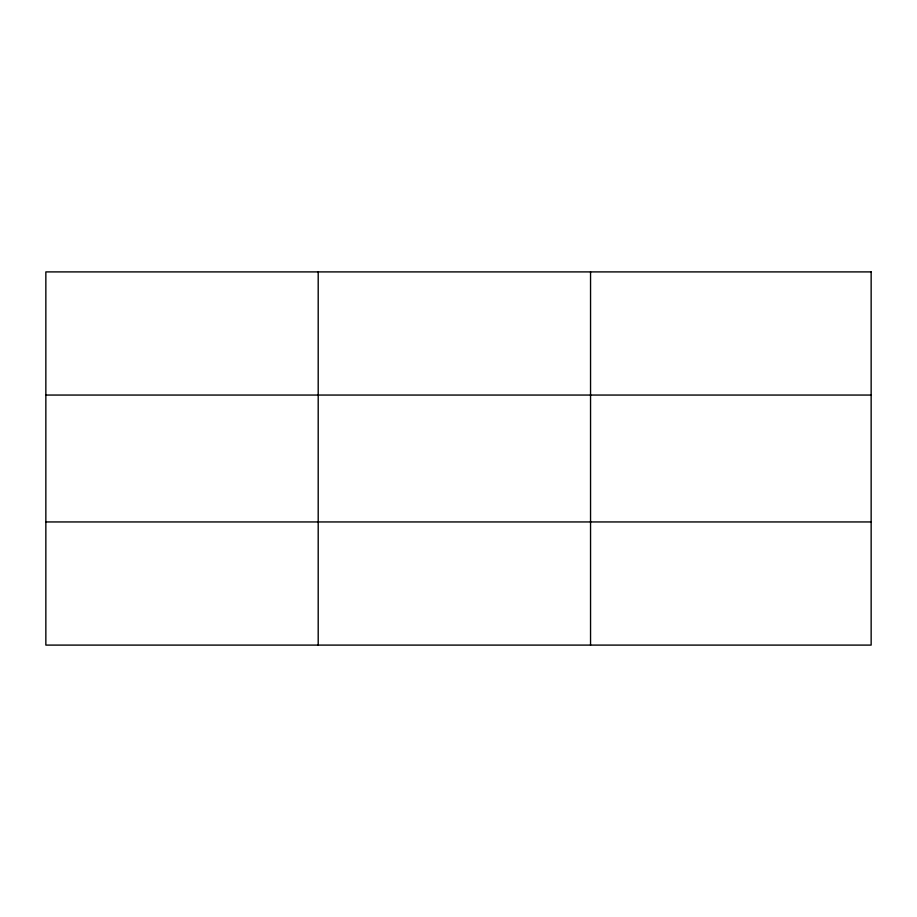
<?xml version="1.0" encoding="UTF-8"?>
<svg xmlns="http://www.w3.org/2000/svg" width="917" height="917" viewBox="0 0 917 917"><rect width="100%" height="100%" fill="white"/><g stroke="black" fill="none" stroke-linecap="round" stroke-linejoin="round"><path stroke-width="1.38" d="M318.199 645.098L318.199 271.902M590.548 645.098L590.548 271.902M45.85 395.055L871.15 395.055M45.85 521.945L871.15 521.945M871.15 271.902L871.15 645.098L45.85 645.098L45.85 271.902L871.15 271.902"/></g></svg>
